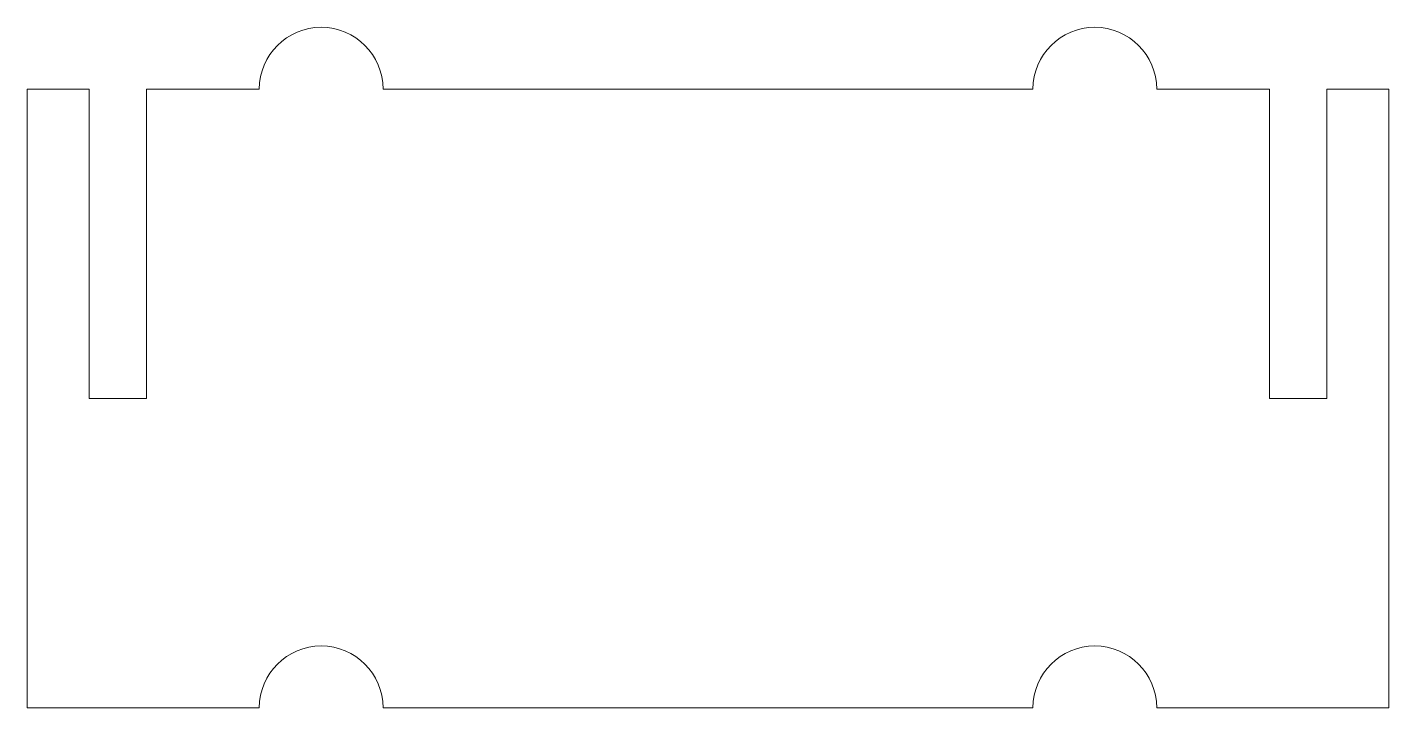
# Model space of a CAD drawing. Header units: millimetres. Extents: x 0 to 88, y -40 to 4.
import ezdxf

# ---------------------------------------------------------------- set-up
doc = ezdxf.new("R2010")
doc.units = ezdxf.units.MM

msp = doc.modelspace()

# ---------------------------------------------------------------- linework, layer by layer
at = {"color": 7, "linetype": 'Continuous', "lineweight": 15}
for p, q in [((0, -40), (0, 0)), ((0, 0), (4, 0)), ((4, 0), (4, -20)), ((7.7, -20), (7.7, 0)), ((7.7, 0), (15, 0)), ((23, 0), (65, 0)), ((73, 0), (80.3, 0)), ((80.3, 0), (80.3, -20)), ((84, -20), (84, 0)), ((84, 0), (88, 0)), ((88, 0), (88, -40)), ((4, -20), (7.7, -20)), ((80.3, -20), (84, -20)), ((15, -40), (0, -40)), ((65, -40), (23, -40)), ((88, -40), (73, -40))]:
    msp.add_line(p, q, dxfattribs=at)
for centre in [(19, 0), (69, 0), (19, -40), (69, -40)]:
    msp.add_arc(centre, 4, 0, 180, dxfattribs=at)

doc.saveas('drawing.dxf')
